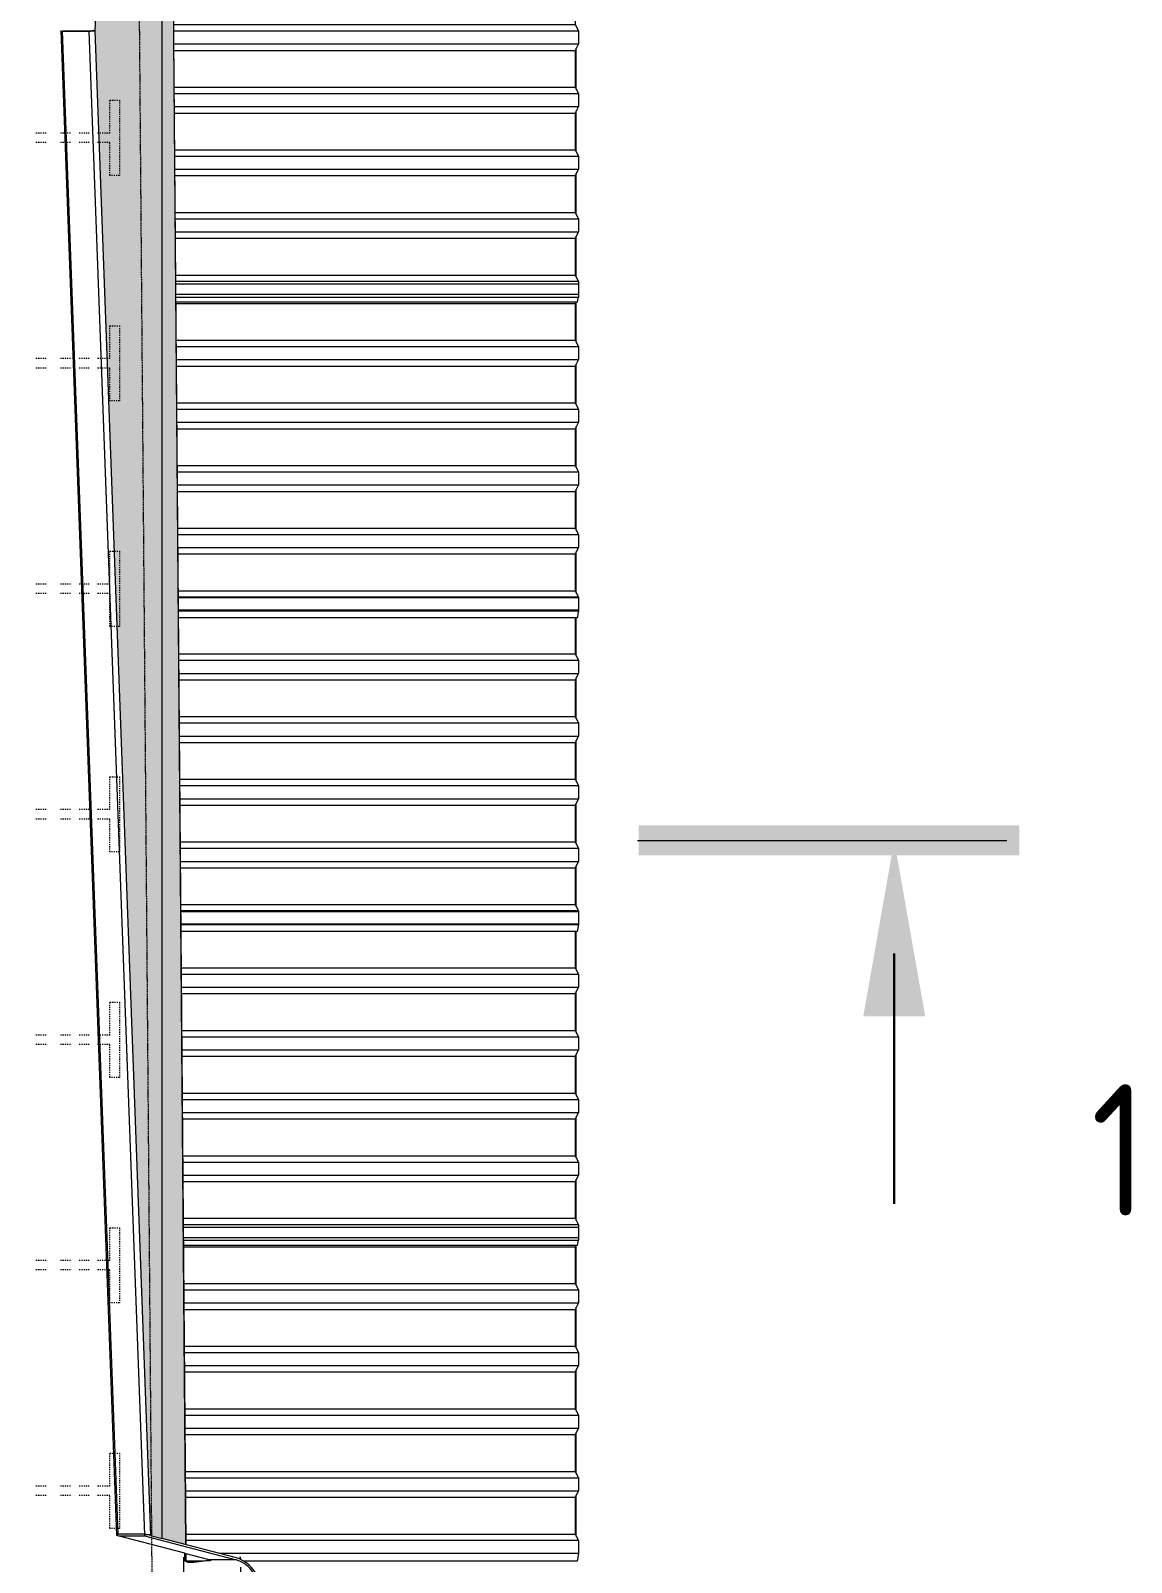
# Model space of a CAD drawing. Header units: millimetres. Extents: x -10178924 to 11692288, y -947381 to 58396.
# Drawn here: x 55542 to 58471, y -555813 to -551737 of the extents above; entities that cross this region are included whole.
import ezdxf

# ---------------------------------------------------------------- set-up
doc = ezdxf.new("R2010")
doc.units = ezdxf.units.MM
doc.linetypes.add('ADSK_Скрыто', pattern=[6, 3, -3])
doc.linetypes.add('ADSK_Штриховая_ш3 п1_5', pattern=[4.5, 3, -1.5])
for name, color, linetype, lineweight in [('Антураж', 7, 'Continuous', 18), ('Крыша', 7, 'Continuous', 9), ('Крыша штриховка', 7, 'Continuous', 9), ('Обобщенные модели', 7, 'Continuous', 18), ('Ограждение', 7, 'Continuous', 9), ('Разрезы', 7, 'Continuous', 9), ('Узлы', 7, 'Continuous', 18)]:
    doc.layers.add(name, color=color, linetype=linetype, lineweight=lineweight)
doc.layers.add('Линии', color=7, linetype='Continuous', lineweight=9, true_color=0x00a600)
doc.styles.add('GOST Common_1', font='GOST_Common.ttf', dxfattribs={"width": 0.9, "height": 250})

# ---------------------------------------------------------------- blocks, each defined once
blk = doc.blocks.new('Водосток - Тип 1 _карниз больше 490мм_-5167118-План кровли АР')
at = {"layer": 'Обобщенные модели'}
for p, q in [((18.8, 335), (26.8, 335)), ((46.5, 335), (125, 335)), ((125, 335), (195.9, 335)), ((216.8, 335), (231.2, 335)), ((125, 185), (18.8, 185)), ((231.2, 185), (125, 185))]:
    blk.add_line(p, q, dxfattribs=at)
blk.add_open_spline([(24.8, 333.9), (23.1, 334.7), (21.1, 335), (18.8, 335)], degree=3, dxfattribs=at)
for points, knots in [([(231.2, 335), (228.9, 335), (224.9, 334.3), (221.1, 331.4), (219.7, 328.8), (219.3, 327.8)], [-1, -1, -1, -1, -0.9411765, -0.8823529, -0.8529412, -0.8529412, -0.8529412, -0.8529412]), ([(18.8, 185), (21.1, 185), (25.1, 185.7), (28.9, 188.6), (30.8, 192.1), (31.6, 194.9), (32, 197.4), (32.1, 199.4), (32.2, 201.5), (32.2, 203.8), (32.1, 206.2), (31.9, 208.7), (31.6, 211.4), (31.3, 214.1), (31, 217), (30.6, 219.9), (30.2, 222.9), (29.8, 226), (29.4, 229.2), (29, 232.4), (28.7, 235.7), (28.3, 240.2), (27.8, 245.9), (27.5, 252), (27.5, 255.8), (27.4, 257.3)], [-1, -1, -1, -1, -0.9411765, -0.8823529, -0.8529412, -0.8235294, -0.8088235, -0.7941176, -0.7794118, -0.7647059, -0.75, -0.7352941, -0.7205882, -0.7058824, -0.6911765, -0.6764706, -0.6617647, -0.6470588, -0.6323529, -0.6176471, -0.6029412, -0.5882353, -0.5588235, -0.5294118, -0.5114255, -0.5114255, -0.5114255, -0.5114255]), ([(220.8, 231), (220.7, 230.4), (220.5, 228.7), (220.2, 226), (219.8, 222.9), (219.4, 219.9), (219, 216.9), (218.7, 214.1), (218.4, 211.4), (218.1, 208.7), (217.9, 206.2), (217.8, 203.8), (217.8, 201.5), (217.9, 199.4), (218, 197.3), (218.4, 194.9), (219.2, 192.1), (221.1, 188.5), (224.9, 185.7), (228.9, 185), (231.2, 185)], [-0.3757535, -0.3757535, -0.3757535, -0.3757535, -0.3676471, -0.3529412, -0.3382353, -0.3235294, -0.3088235, -0.2941176, -0.2794118, -0.2647059, -0.25, -0.2352941, -0.2205882, -0.2058824, -0.1911765, -0.1764706, -0.1470588, -0.1176471, -0.0588235, 0, 0, 0, 0])]:
    blk.add_open_spline(points, degree=3, knots=knots, dxfattribs=at)
blk = doc.blocks.new('Roof Cladding - 833x50mm-V2-План кровли АР')
at = {"layer": 'Обобщенные модели'}
for p, q in [((55947.6, 9602.4), (56999.8, 9602.4)), ((56999.8, 9602.4), (56999.8, 9567.4)), ((55947.9, 9567.4), (56999.8, 9567.4)), ((55948, 9550.4), (56991.3, 9550.4)), ((56993.1, 9553.9), (56991.3, 9550.4)), ((56991.3, 9550.4), (56991.3, 9452.7)), ((56999.8, 9567.4), (56998, 9563.8)), ((55948.8, 9452.7), (56991.3, 9452.7)), ((55949, 9435.7), (56999.8, 9435.7)), ((56991.3, 9452.7), (56999.8, 9435.7)), ((56999.8, 9435.7), (56999.8, 9400.7)), ((55949.3, 9400.7), (56999.8, 9400.7)), ((55949.4, 9383.7), (56991.3, 9383.7)), ((56999.8, 9400.7), (56991.3, 9383.7)), ((56991.3, 9383.7), (56991.3, 9286)), ((55950.2, 9286), (56991.3, 9286)), ((55950.3, 9269), (56999.8, 9269)), ((56991.3, 9286), (56999.8, 9269)), ((56999.8, 9269), (56999.8, 9234)), ((55950.6, 9234), (56999.8, 9234)), ((55950.7, 9217), (56991.3, 9217)), ((56999.8, 9234), (56991.3, 9217)), ((56991.3, 9217), (56991.3, 9119.3)), ((55951.5, 9119.3), (56991.3, 9119.3)), ((55951.7, 9102.3), (56999.8, 9102.3)), ((56991.3, 9119.3), (56999.8, 9102.3)), ((56999.8, 9102.3), (56999.8, 9067.3)), ((55952, 9067.3), (56999.8, 9067.3)), ((55952.1, 9050.3), (56991.3, 9050.3)), ((56999.8, 9067.3), (56991.3, 9050.3)), ((56991.3, 9050.3), (56991.3, 8952.6)), ((55952.9, 8952.6), (56991.3, 8952.6)), ((55953, 8935.6), (56999.8, 8935.6)), ((56991.3, 8952.6), (56999.8, 8935.6)), ((56999.8, 8935.6), (56999.8, 8900.6)), ((55953.3, 8900.6), (56999.8, 8900.6)), ((56999.8, 8900.6), (56991.3, 8883.6)), ((55953.4, 8883.6), (56991.3, 8883.6)), ((56991.3, 8883.6), (56991.3, 8785.9)), ((55954.2, 8785.9), (56991.3, 8785.9)), ((56999.8, 8768.9), (55954.4, 8768.9)), ((56991.3, 8785.9), (56999.8, 8768.9)), ((56999.8, 8768.9), (56999.8, 8733.9)), ((56999.8, 8733.9), (56045.1, 8733.9)), ((56999.8, 8733.9), (56996.3, 8713.9)), ((55996.5, 8713.9), (55954.8, 8713.9)), ((56996.3, 8713.9), (56106.2, 8713.9))]:
    blk.add_line(p, q, dxfattribs=at)
blk = doc.blocks.new('Roof Cladding - 833x50mm-V3-План кровли АР')
at = {"layer": 'Обобщенные модели'}
for p, q in [((55940.8, 10442.4), (56999.8, 10442.4)), ((56999.8, 10442.4), (56999.8, 10407.4)), ((55941.1, 10407.4), (56999.8, 10407.4)), ((56991.3, 10388.9), (56991.3, 10292.7)), ((55942, 10292.7), (56991.3, 10292.7)), ((55942.2, 10275.7), (56999.8, 10275.7)), ((56991.3, 10292.7), (56999.8, 10275.7)), ((56999.8, 10275.7), (56999.8, 10240.7)), ((55942.5, 10240.7), (56999.8, 10240.7)), ((56999.8, 10240.7), (56991.3, 10223.7)), ((55942.6, 10223.7), (56991.3, 10223.7)), ((56991.3, 10223.7), (56991.3, 10126)), ((55943.4, 10126), (56991.3, 10126)), ((55943.5, 10109), (56999.8, 10109)), ((56991.3, 10126), (56999.8, 10109)), ((56999.8, 10109), (56999.8, 10074)), ((55943.8, 10074), (56999.8, 10074)), ((56999.8, 10074), (56991.3, 10057)), ((55944, 10057), (56991.3, 10057)), ((56991.3, 10057), (56991.3, 9959.3)), ((55944.7, 9959.3), (56991.3, 9959.3)), ((56991.3, 9959.3), (56999.8, 9942.3)), ((55944.9, 9942.3), (56999.8, 9942.3)), ((55945.2, 9907.3), (56999.8, 9907.3)), ((56999.8, 9907.3), (56991.3, 9890.3)), ((56999.8, 9942.3), (56999.8, 9907.3)), ((55945.3, 9890.3), (56991.3, 9890.3)), ((56991.3, 9890.3), (56991.3, 9792.6)), ((55946.1, 9792.6), (56991.3, 9792.6)), ((56991.3, 9792.6), (56999.8, 9775.6)), ((55946.2, 9775.6), (56999.8, 9775.6)), ((56999.8, 9775.6), (56999.8, 9740.6)), ((55946.5, 9740.6), (56999.8, 9740.6)), ((55946.6, 9723.6), (56991.3, 9723.6)), ((56999.8, 9740.6), (56991.3, 9723.6)), ((56991.3, 9723.6), (56991.3, 9625.9)), ((55947.4, 9625.9), (56991.3, 9625.9)), ((56991.3, 9625.9), (56999.8, 9608.9)), ((56999.8, 9608.9), (55947.6, 9608.9)), ((56999.8, 9608.9), (56999.8, 9573.9)), ((56999.8, 9573.9), (55947.9, 9573.9)), ((56996.3, 9553.9), (55948, 9553.9)), ((56998, 9563.8), (56996.3, 9553.9))]:
    blk.add_line(p, q, dxfattribs=at)
blk = doc.blocks.new('Roof Cladding - 833x50mm-V4-План кровли АР')
at = {"layer": 'Обобщенные модели'}
for p, q in [((55934.1, 11277.4), (56999.8, 11277.4)), ((56999.8, 11277.4), (56999.8, 11242.4)), ((55934.4, 11242.4), (56999.8, 11242.4)), ((56991.3, 11223.9), (56991.3, 11127.7)), ((55935.3, 11127.7), (56991.3, 11127.7)), ((56991.3, 11127.7), (56999.8, 11110.7)), ((55935.4, 11110.7), (56999.8, 11110.7)), ((56999.8, 11110.7), (56999.8, 11075.7)), ((55935.7, 11075.7), (56999.8, 11075.7)), ((55935.8, 11058.7), (56991.3, 11058.7)), ((56999.8, 11075.7), (56991.3, 11058.7)), ((56991.3, 11058.7), (56991.3, 10961)), ((55936.6, 10961), (56991.3, 10961)), ((55936.8, 10944), (56999.8, 10944)), ((56991.3, 10961), (56999.8, 10944)), ((56999.8, 10944), (56999.8, 10909)), ((55937.1, 10909), (56999.8, 10909)), ((55937.2, 10892), (56991.3, 10892)), ((56999.8, 10909), (56991.3, 10892)), ((56991.3, 10892), (56991.3, 10794.3)), ((55938, 10794.3), (56991.3, 10794.3)), ((55938.1, 10777.3), (56999.8, 10777.3)), ((56991.3, 10794.3), (56999.8, 10777.3)), ((56999.8, 10777.3), (56999.8, 10742.3)), ((55938.4, 10742.3), (56999.8, 10742.3)), ((55938.5, 10725.3), (56991.3, 10725.3)), ((56999.8, 10742.3), (56991.3, 10725.3)), ((56991.3, 10725.3), (56991.3, 10627.6)), ((55939.3, 10627.6), (56991.3, 10627.6)), ((55939.5, 10610.6), (56999.8, 10610.6)), ((56991.3, 10627.6), (56999.8, 10610.6)), ((56999.8, 10610.6), (56999.8, 10575.6)), ((55939.8, 10575.6), (56999.8, 10575.6)), ((55939.9, 10558.6), (56991.3, 10558.6)), ((56999.8, 10575.6), (56991.3, 10558.6)), ((56991.3, 10558.6), (56991.3, 10460.9)), ((55940.7, 10460.9), (56991.3, 10460.9)), ((56999.8, 10443.9), (55940.8, 10443.9)), ((56991.3, 10460.9), (56999.8, 10443.9)), ((56999.8, 10443.9), (56999.8, 10408.9)), ((56999.8, 10408.9), (55941.1, 10408.9)), ((56999.5, 10407.4), (56996.3, 10388.9)), ((56996.3, 10388.9), (55941.3, 10388.9))]:
    blk.add_line(p, q, dxfattribs=at)
blk = doc.blocks.new('Roof Cladding - 833x50mm-V5-План кровли АР')
at = {"layer": 'Обобщенные модели'}
for p, q in [((55927.3, 12112.4), (56999.8, 12112.4)), ((56999.8, 12112.4), (56999.8, 12077.4)), ((55927.6, 12077.4), (56999.8, 12077.4)), ((56999.8, 12077.4), (56998, 12073.8)), ((55927.7, 12060.4), (56991.3, 12060.4)), ((56993.1, 12063.9), (56991.3, 12060.4)), ((56991.3, 12060.4), (56991.3, 11962.7)), ((55928.5, 11962.7), (56991.3, 11962.7)), ((55928.7, 11945.7), (56999.8, 11945.7)), ((56991.3, 11962.7), (56999.8, 11945.7)), ((56999.8, 11945.7), (56999.8, 11910.7)), ((55929, 11910.7), (56999.8, 11910.7)), ((56999.8, 11910.7), (56991.3, 11893.7)), ((55929.1, 11893.7), (56991.3, 11893.7)), ((56991.3, 11893.7), (56991.3, 11796)), ((55929.9, 11796), (56991.3, 11796)), ((56991.3, 11796), (56999.8, 11779)), ((55930, 11779), (56999.8, 11779)), ((55930.3, 11744), (56999.8, 11744)), ((56999.8, 11744), (56991.3, 11727)), ((56999.8, 11779), (56999.8, 11744)), ((55930.4, 11727), (56991.3, 11727)), ((56991.3, 11727), (56991.3, 11629.3)), ((55931.2, 11629.3), (56991.3, 11629.3)), ((56991.3, 11629.3), (56999.8, 11612.3)), ((55931.4, 11612.3), (56999.8, 11612.3)), ((55931.7, 11577.3), (56999.8, 11577.3)), ((56999.8, 11577.3), (56991.3, 11560.3)), ((56999.8, 11612.3), (56999.8, 11577.3)), ((55931.8, 11560.3), (56991.3, 11560.3)), ((56991.3, 11560.3), (56991.3, 11462.6)), ((55932.6, 11462.6), (56991.3, 11462.6)), ((56991.3, 11462.6), (56999.8, 11445.6)), ((55932.7, 11445.6), (56999.8, 11445.6)), ((56999.8, 11445.6), (56999.8, 11410.6)), ((55933, 11410.6), (56999.8, 11410.6)), ((55933.1, 11393.6), (56991.3, 11393.6)), ((56999.8, 11410.6), (56991.3, 11393.6)), ((56991.3, 11393.6), (56991.3, 11295.9)), ((55933.9, 11295.9), (56991.3, 11295.9)), ((56991.3, 11295.9), (56999.8, 11278.9)), ((56999.8, 11278.9), (55934.1, 11278.9)), ((56999.8, 11278.9), (56999.8, 11243.9)), ((56999.8, 11243.9), (55934.4, 11243.9)), ((56996.3, 11223.9), (55934.5, 11223.9)), ((56999.5, 11242.4), (56996.3, 11223.9))]:
    blk.add_line(p, q, dxfattribs=at)
blk = doc.blocks.new('Roof Cladding - 833x50mm-V6-План кровли АР')
at = {"layer": 'Обобщенные модели'}
for p, q in [((55920.5, 12952.4), (56999.8, 12952.4)), ((56999.8, 12952.4), (56999.8, 12917.4)), ((55920.8, 12917.4), (56999.8, 12917.4)), ((55921, 12900.4), (56991.3, 12900.4)), ((56994.9, 12907.5), (56991.3, 12900.4)), ((56991.3, 12900.4), (56991.3, 12802.7)), ((56999.8, 12917.4), (56997, 12911.9)), ((55921.7, 12802.7), (56991.3, 12802.7)), ((56991.3, 12802.7), (56999.8, 12785.7)), ((55921.9, 12785.7), (56999.8, 12785.7)), ((56999.8, 12785.7), (56999.8, 12750.7)), ((55922.2, 12750.7), (56999.8, 12750.7)), ((55922.3, 12733.7), (56991.3, 12733.7)), ((56999.8, 12750.7), (56991.3, 12733.7)), ((56991.3, 12733.7), (56991.3, 12636)), ((55923.1, 12636), (56991.3, 12636)), ((56991.3, 12636), (56999.8, 12619)), ((55923.2, 12619), (56999.8, 12619)), ((56999.8, 12619), (56999.8, 12584)), ((55923.5, 12584), (56999.8, 12584)), ((55923.6, 12567), (56991.3, 12567)), ((56999.8, 12584), (56991.3, 12567)), ((56991.3, 12567), (56991.3, 12469.3)), ((55924.4, 12469.3), (56991.3, 12469.3)), ((55924.6, 12452.3), (56999.8, 12452.3)), ((56991.3, 12469.3), (56999.8, 12452.3)), ((56999.8, 12452.3), (56999.8, 12417.3)), ((55924.9, 12417.3), (56999.8, 12417.3)), ((55925, 12400.3), (56991.3, 12400.3)), ((56999.8, 12417.3), (56991.3, 12400.3)), ((56991.3, 12400.3), (56991.3, 12302.6)), ((55925.8, 12302.6), (56991.3, 12302.6)), ((55925.9, 12285.6), (56999.8, 12285.6)), ((56991.3, 12302.6), (56999.8, 12285.6)), ((56999.8, 12285.6), (56999.8, 12250.6)), ((55926.2, 12250.6), (56999.8, 12250.6)), ((55926.3, 12233.6), (56991.3, 12233.6)), ((56999.8, 12250.6), (56991.3, 12233.6)), ((56991.3, 12233.6), (56991.3, 12135.9)), ((55927.1, 12135.9), (56991.3, 12135.9)), ((56999.8, 12118.9), (55927.3, 12118.9)), ((56991.3, 12135.9), (56999.8, 12118.9)), ((56999.8, 12118.9), (56999.8, 12083.9)), ((56999.8, 12083.9), (55927.6, 12083.9)), ((56998, 12073.8), (56996.3, 12063.9)), ((56996.3, 12063.9), (55927.7, 12063.9))]:
    blk.add_line(p, q, dxfattribs=at)
blk = doc.blocks.new('Ограждение - Ограждение-4657813-План кровли АР')
at = {"layer": 'Ограждение', "true_color": 0x373f43}
h = blk.add_hatch(color=149, dxfattribs=at)
h.paths.add_polyline_path([(55961.1, 7909.8), (55956.4, 8487.5), (55891.9, 8470.8), (55891.9, 8032.8), (55951.3, 7975.8), (55923.7, 7947), (55951.3, 7919.5)])
h.paths.add_polyline_path([(55953.9, 8510.6), (55956.3, 8511.2), (55956.1, 8522), (55953.8, 8517.5)])
h.paths.add_polyline_path([(55954.6, 8713.4), (55953.9, 8733.8), (55952.5, 8734.2), (55952.7, 8715.8), (55954.6, 8713.5)])
h.paths.add_polyline_path([(55954.3, 8757.5), (55891.9, 16465.3), (55891.9, 8773.7), (55953.9, 8757.6)])
at = {"layer": 'Ограждение'}
for p, q in [((55891.9, 16490.2), (55954.5, 8757.4)), ((55891.9, 16465.3), (55954.3, 8757.5)), ((55954.5, 8733.7), (55954.6, 8713.5)), ((55954.7, 8733.6), (55954.8, 8713.4))]:
    blk.add_line(p, q, dxfattribs=at)
blk = doc.blocks.new('Антураж 16 - Антураж 16-5664382-План кровли АР')
at = {"layer": 'Антураж'}
for p, q in [((55771.7, 8781.8), (55623.4, 12786.7)), ((55635.2, 12785.2), (55626.4, 12784.8)), ((55774.5, 8785.6), (55626.4, 12784.8)), ((55626.4, 12784.8), (55698, 12784.8)), ((55633.2, 12785), (55637.5, 12785.2)), ((55700, 12785), (55633.2, 12785)), ((55637.5, 12785.2), (55635.2, 12785.2)), ((55698, 12784.8), (55712.9, 12785.5)), ((55846.2, 8783.3), (55698, 12784.8)), ((55705.8, 12785.5), (55699.6, 12785.2)), ((55699.6, 12785.2), (55702, 12785.2)), ((55706.1, 12785.3), (55700, 12785)), ((55702, 12785.2), (55703.8, 12785.3)), ((55703.8, 12785.3), (55706.1, 12785.3)), ((55712.9, 12785.5), (55705.8, 12785.5)), ((55952.5, 8734.8), (55771.7, 8781.8)), ((55773.4, 8781.3), (55774.2, 8785.6)), ((55845.9, 8785.6), (55774.2, 8785.6)), ((55775.6, 8780.7), (55844.9, 8780.7)), ((55845.9, 8785.6), (55844.9, 8780.7)), ((55844.9, 8780.7), (56088.9, 8717.4)), ((55861.2, 8781.6), (55846.1, 8785.6)), ((55861.1, 8784), (55846.2, 8783.3)), ((56090, 8722.2), (55891.9, 8773.7)), ((55952.6, 8715.9), (55952.5, 8734.8)), ((56017.3, 8717.4), (55952.5, 8734.2)), ((56088.9, 8717.4), (56017.3, 8717.4))]:
    blk.add_line(p, q, dxfattribs=at)
for centre, major_axis, start_param, end_param in [((56066.6, 8622.2), (0, 103.5), 3.401894, 6.022884), ((55995, 8622.2), (0, 98.5), 5.981327, 6.021983), ((56066.6, 8622.2), (0, 98.5), 3.402795, 6.021983)]:
    blk.add_ellipse(centre, major_axis=major_axis, ratio=0.87865, start_param=start_param, end_param=end_param, dxfattribs=at)
blk = doc.blocks.new('Разрез - Номер вида сзади_3_5 мм-16063-План кровли АР')
at = {"layer": 'Разрезы'}
for points in [[(9.798, 0.404), (9.798, -0.394), (-0.333, -0.394), (-0.333, 0.404)], [(2.176, -4.675), (3, 0), (3.824, -4.675)]]:
    blk.add_hatch(color=256, dxfattribs=at).paths.add_polyline_path(points)
at = {"layer": 'Разрезы', "lineweight": 30}
blk.add_line((3, -3), (3, -9.663), dxfattribs=at)
blk = doc.blocks.new('Кровля')
at = {"layer": 'Крыша штриховка'}
h = blk.add_hatch(dxfattribs=at)
h.set_pattern_fill('FP_19', color=256, style=0, pattern_type=2)
h.set_pattern_definition([(180, (12858, 0), (-7e-14, -600), [])])
h.paths.add_polyline_path([(55692.2, 8224.7), (55789.3, 8458.8), (55786.6, 8458.1), (55690.4, 8226.4)])
h.paths.add_polyline_path([(55876.3, 8456), (55881.3, 8468), (55862.9, 8463.2), (55871.1, 8458.8)])
h.paths.add_polyline_path([(55773.4, 8781.3), (55774.4, 8787.4), (55626.4, 12784.8), (55637.6, 12785), (55712.9, 12786.1), (55712.9, 12786.3), (55698, 12786.8), (55626.4, 12787), (55774.6, 16788.4), (55861.1, 16787.7), (55860.9, 16796.7), (55844.9, 16792.8), (55774.2, 16792.8), (55773.3, 16797), (55771.9, 16796.7), (55623.5, 12784.7), (55771.7, 8781.8), (55773.3, 8781.4)])
h.paths.add_polyline_path([(55861.2, 8781.6), (55861.1, 8784), (55854.8, 8783.3), (55861.1, 8781.7)])
h.paths.add_polyline_path([(54635.5, 9239.6), (54504.1, 12786.7), (54554.6, 14147.7), (51574, 14147.7), (51574, 16257.7), (51565.3, 16257.7), (51565.3, 16407.7), (51574, 16407.7), (51574, 16447.7), (54639.7, 16447.7), (54658.4, 16953.6), (54569.7, 19360.6), (53212.1, 19360.6), (53212.1, 20260.6), (54536.5, 20260.6), (54383.7, 24405), (51574, 24405.6), (51574, 26515), (51565.3, 26515), (51565.3, 26665), (51574, 26665), (51574, 26705), (54428.3, 26705), (54640.4, 32458.3), (51574, 32458.3), (51574, 34758.3), (54595.3, 34758.3), (54583.9, 35065.7), (52247.1, 35065.7), (52247.1, 36265), (54539.8, 36265.7), (54469.2, 38183.6), (54627, 42520), (50536.5, 38618.7), (50587.1, 38618.7), (50587.1, 29068.6), (50948.6, 29068.6), (50948.6, 27668.6), (50587.1, 27668.6), (50587.1, 27663), (50948.6, 27663), (50948.6, 22063), (50587.1, 22062.9), (50587.1, 13412.8), (50610.6, 13379.2), (50587.1, 13362.8), (50587.1, 13318.7), (50524.1, 13318.7), (50461.9, 13275.3), (50450.6, 13259.1), (54634.6, 9240.4)])
h.paths.add_polyline_path([(55699.6, 12786.8), (55699.6, 12786.9), (55699.6, 12786.8)])
h.paths.add_polyline_path([(50500.4, 13537), (50500.4, 38585.3), (50479, 38565), (50479, 30398.9), (50498.7, 30398.9), (50498.7, 28998.9), (50479, 28998.9), (50479, 13567.6), (50499.2, 13538.7)])
h.paths.add_polyline_path([(55773.4, 17115.3), (55774.5, 17119.6), (55507.4, 24362.7), (55504.5, 24362.7), (55771.9, 17115.7), (55773.3, 17115.4)])
h.paths.add_polyline_path([(55861.2, 17115.6), (55861.1, 17118.1), (55855.5, 17117.1), (55860.7, 17115.8)])
h.paths.add_polyline_path([(55503.8, 24382.7), (55506.7, 24382.7), (55485.8, 24950.7), (55508.6, 25570.3), (55505.7, 25570.3), (55482.9, 24949.9), (55502.9, 24405.6)])
h.paths.add_polyline_path([(55509.4, 25590.3), (55774.6, 32783.3), (55861.2, 32784.3), (55860.8, 32788.2), (55844.9, 32784.3), (55774.2, 32784.3), (55773.3, 32788.6), (55771.8, 32788.2), (55506.4, 25590.3)])
h.paths.add_polyline_path([(55861.2, 33107.2), (55861.1, 33109.7), (55854.4, 33108.9), (55861.1, 33107.2)])
h.paths.add_polyline_path([(55589.3, 38159.5), (55600, 38159.7), (55675.4, 38160.2), (55675.3, 38161.4), (55589.2, 38161.8), (55589.3, 38159.7)])
h.paths.add_polyline_path([(55662, 38161.9), (55662, 38162), (55662, 38161.9)])
h.paths.add_polyline_path([(55859.8, 43232.3), (55859.8, 43238.6), (55838.3, 43233), (55853, 43232.6)])
h.paths.add_polyline_path([(55835.6, 43550.7), (55831.3, 43558.8), (55824, 43553.8), (55835.5, 43550.8)])
h = blk.add_hatch(dxfattribs=at)
h.set_pattern_fill('FP_46', color=256, style=0, pattern_type=2)
h.set_pattern_definition([(90, (63494.3, -43274.58), (-354.531, 2e-14), [400, 0, 0, 0]), (90, (63409.6, -43274.58), (-354.531, 2e-14), [400, 0, 0, 0]), (90, (63404.67, -43274.58), (-354.531, 2e-14), [400, 0, 0, 0]), (90, (63527.77, -43274.58), (-354.531, 2e-14), [400, 0, 0, 0]), (90, (63522.85, -43274.58), (-354.531, 2e-14), [400, 0, 0, 0]), (90, (63499.2, -43274.58), (-354.531, 2e-14), [400, 0, 0, 0]), (90, (63381.04, -43274.58), (-354.531, 2e-14), [400, 0, 0, 0]), (90, (63262.86, -43274.58), (-354.531, 2e-14), [400, 0, 0, 0]), (90, (63257.93, -43274.58), (-354.531, 2e-14), [400, 0, 0, 0]), (90, (63173.24, -43274.58), (-354.531, 2e-14), [400, 0, 0, 0]), (90, (63376.1, -43274.58), (-354.531, 2e-14), [400, 0, 0, 0]), (90, (63291.4, -43274.58), (-354.531, 2e-14), [400, 0, 0, 0]), (90, (63286.5, -43274.58), (-354.531, 2e-14), [400, 0, 0, 0])])
h.paths.add_polyline_path([(56994.1, 8780.2), (56994.1, 8889.2), (56991.3, 8883.6), (56991.3, 8785.9)])
h.paths.add_polyline_path([(56994.1, 8946.9), (56994.1, 9055.9), (56991.3, 9050.3), (56991.3, 8952.6)])
h.paths.add_polyline_path([(56994.1, 9113.6), (56994.1, 9222.6), (56991.3, 9217), (56991.3, 9119.3)])
h.paths.add_polyline_path([(56994.1, 9280.3), (56994.1, 9389.3), (56991.3, 9383.7), (56991.3, 9286)])
h.paths.add_polyline_path([(56994.1, 9447), (56993.1, 9553.9), (56991.3, 9550.4), (56991.3, 9452.7)])
h.paths.add_polyline_path([(56994.1, 9620.2), (56994.1, 9729.2), (56991.3, 9723.6), (56991.3, 9625.9)])
h.paths.add_polyline_path([(56994.1, 9786.9), (56994.1, 9895.9), (56991.3, 9890.3), (56991.3, 9792.6)])
h.paths.add_polyline_path([(56994.1, 9953.6), (56994.1, 10062.6), (56991.3, 10057), (56991.3, 9959.3)])
h.paths.add_polyline_path([(56994.1, 10120.3), (56994.1, 10229.3), (56991.3, 10223.7), (56991.3, 10126)])
h.paths.add_polyline_path([(56994.1, 10287), (56994.1, 10388.9), (56991.3, 10388.9), (56991.3, 10292.7)])
h.paths.add_polyline_path([(56994.1, 10455.2), (56994.1, 10564.2), (56991.3, 10558.6), (56991.3, 10460.9)])
h.paths.add_polyline_path([(56994.1, 10621.9), (56994.1, 10730.9), (56991.3, 10725.3), (56991.3, 10627.6)])
h.paths.add_polyline_path([(56994.1, 10788.6), (56994.1, 10897.6), (56991.3, 10892), (56991.3, 10794.3)])
h.paths.add_polyline_path([(56994.1, 10955.3), (56994.1, 11064.3), (56991.3, 11058.7), (56991.3, 10961)])
h.paths.add_polyline_path([(56994.1, 11122), (56994.1, 11223.9), (56991.3, 11223.9), (56991.3, 11127.7)])
h.paths.add_polyline_path([(56994.1, 11290.2), (56994.1, 11399.2), (56991.3, 11393.6), (56991.3, 11295.9)])
h.paths.add_polyline_path([(56994.1, 11456.9), (56994.1, 11565.9), (56991.3, 11560.3), (56991.3, 11462.6)])
h.paths.add_polyline_path([(56994.1, 11623.6), (56994.1, 11732.6), (56991.3, 11727), (56991.3, 11629.3)])
h.paths.add_polyline_path([(56994.1, 11790.3), (56994.1, 11899.3), (56991.3, 11893.7), (56991.3, 11796)])
h.paths.add_polyline_path([(56994.1, 11957), (56993.1, 12063.9), (56991.3, 12060.4), (56991.3, 11962.7)])
h.paths.add_polyline_path([(56994.1, 12130.2), (56994.1, 12239.2), (56991.3, 12233.6), (56991.3, 12135.9)])
h.paths.add_polyline_path([(56994.1, 12296.9), (56994.1, 12405.9), (56991.3, 12400.3), (56991.3, 12302.6)])
h.paths.add_polyline_path([(56994.1, 12463.6), (56994.1, 12572.6), (56991.3, 12567), (56991.3, 12469.3)])
h.paths.add_polyline_path([(56994.1, 12630.3), (56994.1, 12739.3), (56991.3, 12733.7), (56991.3, 12636)])
h.paths.add_polyline_path([(56994.1, 12797), (56994.1, 12906), (56991.3, 12900.4), (56991.3, 12802.7)])
h.paths.add_polyline_path([(56994.1, 12973.9), (56994.1, 13082.8), (56991.3, 13077.2), (56991.3, 12979.5)])
h.paths.add_polyline_path([(56994.1, 13140.6), (56994.1, 13249.5), (56991.3, 13243.9), (56991.3, 13146.2)])
h.paths.add_polyline_path([(56994.1, 13307.3), (56994.1, 13416.2), (56991.3, 13410.6), (56991.3, 13312.9)])
h.paths.add_polyline_path([(56994.1, 13462.6), (56994.1, 13500.4), (55916.1, 13500.4), (55916.4, 13462.6), (56991.3, 13462.6)])
at = {"layer": 'Узлы', "true_color": 0xffffff}
h = blk.add_hatch(color=7, dxfattribs=at)
h.paths.add_polyline_path([(41826.4, -521.9), (49650.9, -521.9), (49650.9, 475.1), (49562.8, 474), (49503.2, -470.6), (45149.2, -323.1), (41142.1, -458.2), (41079.8, -77.1), (41079.8, -521.9), (41465, -521.9)])
h.paths.add_polyline_path([(-453.6, -388.9), (8078.1, -388.9), (8077.3, -26.3), (7973.5, -276.8), (3655.9, -146.8), (-674.6, -298.6), (-736.9, 259.3), (-736.9, -388.9)])
h.paths.add_polyline_path([(41079.8, 177.9), (41097.9, 182.8), (41188.3, 1719.8), (35856.5, 1526.9), (35850.1, 1488.2), (41079.8, 1488.2), (41079.8, 182)])
h.paths.add_polyline_path([(8078.1, 312.2), (8078.1, 1488.2), (12889.9, 1488.2), (12882.6, 1527), (8005.2, 1701.9), (8062.3, 316.3)])
h.paths.add_polyline_path([(-736.9, 502.7), (-468.8, 8048.7), (-6523.1, 7837.4), (-6529.6, 7798.6), (-736.9, 7798.6), (-736.9, 522.8)])
h.paths.add_polyline_path([(49650.9, 797.5), (49650.9, 7859.4), (55891.9, 7859.4), (55891.9, 8470.8), (55881.1, 8467.5), (55687, 7999.8), (49350.5, 8221), (49618.7, 803.5), (49632.8, 802.6), (49650.1, 797.7)])
h.paths.add_polyline_path([(16530.7, 1488.2), (35571.8, 1488.2), (35566.4, 1520.3), (29060, 1756.5), (29059.6, 1633.4), (19380, 1633.4), (19380, 1744.1), (13174.7, 1526.9), (13168.2, 1488.2), (15807.9, 1488.2)])
h.paths.add_polyline_path([(-7227.8, 7798.6), (-6807.9, 7798.6), (-6813, 7829.1), (-7122.5, 7899.2), (-6947.6, 14171.4), (-7182.5, 20168.5), (-7227.8, 20180.1), (-7227.8, 7899.2)])
h.paths.add_polyline_path([(55891.9, 8773.7), (55891.9, 16804.8), (55861.4, 16796.7), (55713, 12784.8), (55861.2, 8781.6), (55864.6, 8780.7)])
h.paths.add_polyline_path([(24355.3, 13320.2), (32597, 13639), (32606.4, 13678.1), (16107.8, 13678.1), (16117.8, 13638.2), (24355.3, 13320.2)])
h.paths.add_polyline_path([(10664.9, 13409.4), (15825, 13609.8), (15841.3, 13678.1), (11105, 13678.1), (11105, 21012.5), (10508.5, 21012), (10529.1, 20925.4), (10923.6, 20798), (10667.1, 13472.9)])
h.paths.add_polyline_path([(38181.7, 13414.1), (37897.5, 20847.2), (38471.4, 21009.5), (38481.1, 21051.3), (37706.7, 21051.3), (37706.7, 13678.1), (32878, 13678.1), (32887.7, 13637.6), (38174.9, 13414.4)])
h.paths.add_polyline_path([(55891.9, 17107.6), (55891.9, 32796.3), (55861.3, 32788.2), (55572.3, 24949.4), (55861.2, 17115.6), (55864.6, 17114.7)])
h.paths.add_polyline_path([(-7227.8, 20474.6), (-7182.8, 20486.1), (-6960.1, 26174.2), (-7182.6, 31854.5), (-7227.8, 31866), (-7227.8, 20478.7)])
h.paths.add_polyline_path([(45338.1, 20583.1), (45060.3, 27855.3), (45031.9, 27862.7), (45031.9, 21051.3), (38748.9, 21051.3), (38758.7, 21008.8), (45143.6, 20595.7)])
h.paths.add_polyline_path([(3392.9, 20705.4), (10228.7, 20955.9), (10241.6, 21012.5), (3737.3, 21012.5), (3737.3, 28192.7), (3693.8, 28181.5), (3395.2, 20761.3)])
h.paths.add_polyline_path([(45031.9, 28151.9), (45060.5, 28159.8), (45349.7, 35731.9), (45288.1, 37345), (45031.9, 37345), (45031.9, 28159.8)])
h.paths.add_polyline_path([(3737.3, 28469.4), (3737.3, 42947.5), (3702.4, 42938.6), (3419.3, 35707.7), (3702.4, 28478.4), (3736.8, 28469.6)])
h.paths.add_polyline_path([(-7227.8, 32160.5), (-7192.2, 32169.6), (-7003.4, 37563.7), (-7192, 42951.9), (-7227.8, 42961.1), (-7227.8, 32164.6)])
h.paths.add_polyline_path([(55891.9, 33099.2), (55891.9, 43246.9), (55860, 43238.6), (55675.4, 38159.5), (55861.2, 33107.2), (55864.6, 33106.3)])
h.paths.add_polyline_path([(45071.8, 38095), (45259.5, 38095), (45067.3, 43127.7), (45031.9, 43136.9), (45031.9, 38095), (45070, 38095)])
h.paths.add_polyline_path([(3737.3, 43224.3), (3737.3, 43716.6), (-7227.8, 43716.6), (-7227.8, 43255.6), (-7191.7, 43264.8), (-7067.6, 43609), (-1846.2, 43421.7), (3578, 43616.1), (3702.1, 43233.3), (3736.9, 43224.4)])
h.paths.add_polyline_path([(45031.9, 43426.1), (45104.3, 43444.9), (45207, 43781.1), (50463, 43599.1), (55714, 43781), (55835.6, 43550.7), (55891.9, 43536.1), (55891.9, 43898.8), (45031.9, 43898.8), (45031.9, 43440)])
at = {"layer": 'Крыша'}
for p, q in [((56994.1, 12630.3), (56994.1, 12739.3)), ((56994.1, 12463.6), (56994.1, 12572.6)), ((56994.1, 12296.9), (56994.1, 12405.9)), ((56994.1, 12130.2), (56994.1, 12239.2)), ((56994.1, 11957), (56994.1, 12063.9)), ((56994.1, 11790.3), (56994.1, 11899.3)), ((56994.1, 11623.6), (56994.1, 11732.6)), ((56994.1, 11456.9), (56994.1, 11565.9)), ((56994.1, 11290.2), (56994.1, 11399.2)), ((56994.1, 11122), (56994.1, 11223.9)), ((56994.1, 10955.3), (56994.1, 11064.3)), ((56994.1, 10788.6), (56994.1, 10897.6)), ((56994.1, 10621.9), (56994.1, 10730.9)), ((56994.1, 10455.2), (56994.1, 10564.2)), ((56994.1, 10287), (56994.1, 10388.9)), ((56994.1, 10120.3), (56994.1, 10229.3)), ((56994.1, 9953.6), (56994.1, 10062.6)), ((56994.1, 9786.9), (56994.1, 9895.9)), ((56994.1, 9620.2), (56994.1, 9729.2)), ((56994.1, 9447), (56994.1, 9553.9)), ((56994.1, 9280.3), (56994.1, 9389.3)), ((56994.1, 9113.6), (56994.1, 9222.6)), ((56994.1, 8946.9), (56994.1, 9055.9)), ((56994.1, 8780.2), (56994.1, 8889.2))]:
    blk.add_line(p, q, dxfattribs=at)
at = {"layer": 'Линии', "color": 7, "linetype": 'ADSK_Штриховая_ш3 п1_5'}
blk.add_line((55870.3, 8059.4), (55582.1, 43698.8), dxfattribs=at)
at = {"layer": 'Линии', "color": 7}
for p, q in [((55861.4, 16796.8), (55712.9, 12786.1)), ((55891.9, 8773.7), (55891.9, 16804.8)), ((55712.9, 12786.1), (55861.2, 8781.6)), ((55861.2, 8781.6), (55891.9, 8773.7))]:
    blk.add_line(p, q, dxfattribs=at)
at = {"layer": 'Линии', "color": 7, "linetype": 'ADSK_Скрыто'}
for p, q in [((55753.1, 12600.9), (55778.1, 12600.9)), ((55753.1, 12513.4), (55753.1, 12600.9)), ((55778.1, 12600.9), (55778.1, 12400.9)), ((55583.1, 12513.4), (55553.1, 12513.4)), ((55648.1, 12513.4), (55618.1, 12513.4)), ((55698.1, 12513.4), (55668.1, 12513.4)), ((55753.1, 12513.4), (55718.1, 12513.4)), ((55583.1, 12488.4), (55553.1, 12488.4)), ((55648.1, 12488.4), (55618.1, 12488.4)), ((55698.1, 12488.4), (55668.1, 12488.4)), ((55753.1, 12488.4), (55718.1, 12488.4)), ((55753.1, 12400.9), (55753.1, 12488.4)), ((55778.1, 12400.9), (55753.1, 12400.9)), ((55753.1, 12000.9), (55778.1, 12000.9)), ((55753.1, 11913.4), (55753.1, 12000.9)), ((55778.1, 12000.9), (55778.1, 11800.9)), ((55583.1, 11913.4), (55553.1, 11913.4)), ((55648.1, 11913.4), (55618.1, 11913.4)), ((55698.1, 11913.4), (55668.1, 11913.4)), ((55753.1, 11913.4), (55718.1, 11913.4)), ((55583.1, 11888.4), (55553.1, 11888.4)), ((55648.1, 11888.4), (55618.1, 11888.4)), ((55698.1, 11888.4), (55668.1, 11888.4)), ((55753.1, 11888.4), (55718.1, 11888.4)), ((55753.1, 11800.9), (55753.1, 11888.4)), ((55778.1, 11800.9), (55753.1, 11800.9)), ((55753.1, 11400.9), (55778.1, 11400.9)), ((55753.1, 11313.4), (55753.1, 11400.9)), ((55778.1, 11400.9), (55778.1, 11200.9)), ((55583.1, 11313.4), (55553.1, 11313.4)), ((55648.1, 11313.4), (55618.1, 11313.4)), ((55698.1, 11313.4), (55668.1, 11313.4)), ((55753.1, 11313.4), (55718.1, 11313.4)), ((55583.1, 11288.4), (55553.1, 11288.4)), ((55648.1, 11288.4), (55618.1, 11288.4)), ((55698.1, 11288.4), (55668.1, 11288.4)), ((55753.1, 11288.4), (55718.1, 11288.4)), ((55753.1, 11200.9), (55753.1, 11288.4)), ((55778.1, 11200.9), (55753.1, 11200.9)), ((55753.1, 10800.9), (55778.1, 10800.9)), ((55753.1, 10713.4), (55753.1, 10800.9)), ((55778.1, 10800.9), (55778.1, 10600.9)), ((55583.1, 10713.4), (55553.1, 10713.4)), ((55583.1, 10688.4), (55553.1, 10688.4)), ((55648.1, 10713.4), (55618.1, 10713.4)), ((55648.1, 10688.4), (55618.1, 10688.4)), ((55698.1, 10713.4), (55668.1, 10713.4)), ((55698.1, 10688.4), (55668.1, 10688.4)), ((55753.1, 10713.4), (55718.1, 10713.4)), ((55753.1, 10688.4), (55718.1, 10688.4)), ((55753.1, 10600.9), (55753.1, 10688.4)), ((55778.1, 10600.9), (55753.1, 10600.9)), ((55753.1, 10200.9), (55778.1, 10200.9)), ((55753.1, 10113.4), (55753.1, 10200.9)), ((55778.1, 10200.9), (55778.1, 10000.9)), ((55583.1, 10113.4), (55553.1, 10113.4)), ((55648.1, 10113.4), (55618.1, 10113.4)), ((55698.1, 10113.4), (55668.1, 10113.4)), ((55753.1, 10113.4), (55718.1, 10113.4)), ((55583.1, 10088.4), (55553.1, 10088.4)), ((55648.1, 10088.4), (55618.1, 10088.4)), ((55698.1, 10088.4), (55668.1, 10088.4)), ((55753.1, 10088.4), (55718.1, 10088.4)), ((55753.1, 10000.9), (55753.1, 10088.4)), ((55778.1, 10000.9), (55753.1, 10000.9)), ((55753.1, 9600.9), (55778.1, 9600.9)), ((55753.1, 9513.4), (55753.1, 9600.9)), ((55778.1, 9600.9), (55778.1, 9400.9)), ((55583.1, 9513.4), (55553.1, 9513.4)), ((55648.1, 9513.4), (55618.1, 9513.4)), ((55698.1, 9513.4), (55668.1, 9513.4)), ((55753.1, 9513.4), (55718.1, 9513.4)), ((55583.1, 9488.4), (55553.1, 9488.4)), ((55648.1, 9488.4), (55618.1, 9488.4)), ((55698.1, 9488.4), (55668.1, 9488.4)), ((55753.1, 9488.4), (55718.1, 9488.4)), ((55753.1, 9400.9), (55753.1, 9488.4)), ((55778.1, 9400.9), (55753.1, 9400.9)), ((55753.1, 9000.9), (55778.1, 9000.9)), ((55753.1, 8913.4), (55753.1, 9000.9)), ((55778.1, 9000.9), (55778.1, 8800.9)), ((55583.1, 8913.4), (55553.1, 8913.4)), ((55583.1, 8888.4), (55553.1, 8888.4)), ((55648.1, 8913.4), (55618.1, 8913.4)), ((55648.1, 8888.4), (55618.1, 8888.4)), ((55698.1, 8913.4), (55668.1, 8913.4)), ((55698.1, 8888.4), (55668.1, 8888.4)), ((55753.1, 8913.4), (55718.1, 8913.4)), ((55753.1, 8888.4), (55718.1, 8888.4)), ((55753.1, 8800.9), (55753.1, 8888.4)), ((55778.1, 8800.9), (55753.1, 8800.9))]:
    blk.add_line(p, q, dxfattribs=at)
at = {"layer": 'Разрезы', "lineweight": 20}
blk.add_line((57157.1, 10630.8), (58140.2, 10630.8), dxfattribs=at)
at = {"layer": 'Антураж'}
blk.add_blockref('Антураж 16 - Антураж 16-5664382-План кровли АР', (0, 0), dxfattribs=at)
at = {"layer": 'Обобщенные модели'}
for name in ['Roof Cladding - 833x50mm-V6-План кровли АР', 'Roof Cladding - 833x50mm-V5-План кровли АР', 'Roof Cladding - 833x50mm-V4-План кровли АР', 'Roof Cladding - 833x50mm-V3-План кровли АР', 'Roof Cladding - 833x50mm-V2-План кровли АР']:
    blk.add_blockref(name, (0, 0), dxfattribs=at)
at = {"layer": 'Обобщенные модели', "rotation": 270.4633818725631}
blk.add_blockref('Водосток - Тип 1 _карниз больше 490мм_-5167118-План кровли АР', (55764.8, 8741.2), dxfattribs=at)
at = {"layer": 'Ограждение'}
blk.add_blockref('Ограждение - Ограждение-4657813-План кровли АР', (0, 0), dxfattribs=at)
at = {"layer": 'Разрезы', "lineweight": 50, "extrusion": (0, 0, -1), "xscale": 99.99999999999993, "yscale": 99.99999999999993, "zscale": 99.99999999999993}
blk.add_blockref('Разрез - Номер вида сзади_3_5 мм-16063-План кровли АР', (-58140.2, 10630.8), dxfattribs=at)
at = {"layer": 'Разрезы', "insert": (58439, 9807.6), "char_height": 350, "width": 143.2, "attachment_point": 5, "line_spacing_factor": 1.022766, "style": 'GOST Common_1'}
blk.add_mtext('\\pxqc,t2.90286,5.80571,8.70857,11.61143,14.51429,17.41714,20.32,23.22286,26.12571,29.02857,31.93143,34.83429,37.73714,40.64,43.54286,46.44571,49.34857,52.25143,55.15429,58.05714,60.96,63.86286,66.76571,69.66857,72.57143,75.47429,78.37714,81.28,84.18286,87.08571,89.98857,92.89143;{1}', dxfattribs=at)

msp = doc.modelspace()

# ---------------------------------------------------------------- block references
msp.add_blockref('Кровля', (0, -564523.7))

doc.saveas('drawing.dxf')
